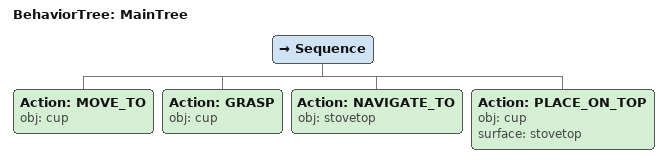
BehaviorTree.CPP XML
<root main_tree_to_execute="MainTree">
  <BehaviorTree ID="MainTree">
    <Sequence>
      <!-- Move to cup -->
      <Action ID="MOVE_TO" obj="cup" />
      <!-- Grasp cup -->
      <Action ID="GRASP" obj="cup" />
      <!-- Navigate to stovetop -->
      <Action ID="NAVIGATE_TO" obj="stovetop" />
      <!-- Place cup on stovetop -->
      <Action ID="PLACE_ON_TOP" obj="cup" surface="stovetop" />
    </Sequence>
  </BehaviorTree>
</root>
